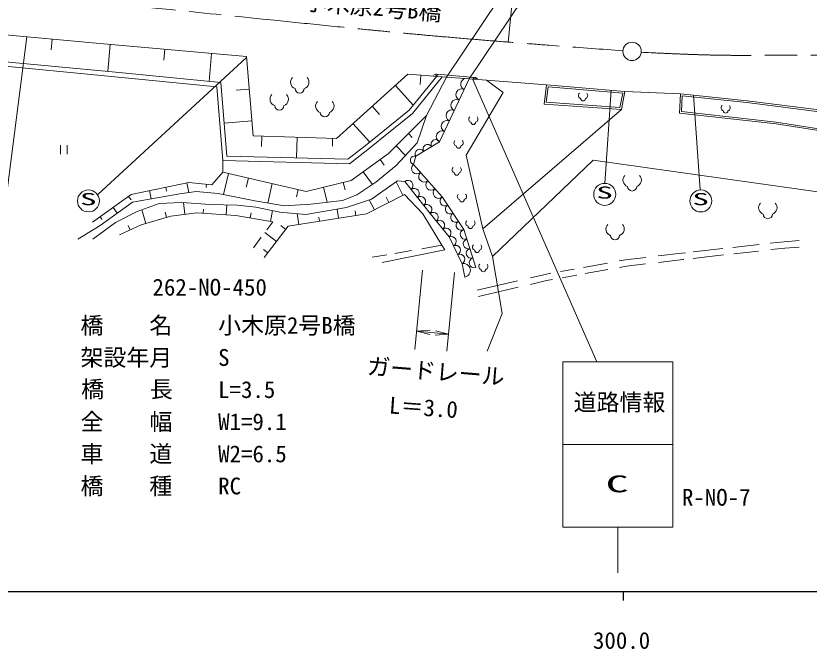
# Model space of a CAD drawing. Units: millimetres, scale not verified. Extents: x 40000 to 680000, y 20000 to 380000.
# Drawn here: x 301816 to 388290, y 198715 to 267716 of the extents above; entities that cross this region are included whole.
import ezdxf
from ezdxf.enums import TextEntityAlignment as Align

# ---------------------------------------------------------------- set-up
doc = ezdxf.new("R2010")
doc.units = ezdxf.units.MM
doc.header["$LTSCALE"] = 1000
doc.linetypes.add('CHAIN', pattern=[18.5, 12, -1.5, 3.5, -1.5])
for name, color, linetype, lineweight in [('M-BGD', 7, 'Continuous', 13), ('M-BMK', 2, 'CHAIN', 13), ('M-BMK-SRVR', 3, 'Continuous', 13), ('M-STR-HTXT', 7, 'Continuous', 13), ('M-STR-STR1', 1, 'Continuous', 13), ('M-STR-STR3', 7, 'Continuous', 13), ('M-STR-STRC', 7, 'Continuous', 13), ('M-TTL-BAND', 7, 'Continuous', 25)]:
    doc.layers.add(name, color=color, linetype=linetype, lineweight=lineweight)
doc.styles.add('ＭＳ ゴシック', font='')
doc.styles.get('ＭＳ ゴシック').set_extended_font_data('MS Gothic')

# ---------------------------------------------------------------- blocks, each defined once
blk = doc.blocks.new('open_arrow')
at = {"color": 0, "linetype": 'Continuous', "lineweight": -2}
blk.add_lwpolyline([(7.5, 1.25), (0, 0), (7.5, -1.25)], dxfattribs=at)

msp = doc.modelspace()

# ---------------------------------------------------------------- linework, layer by layer
at = {"layer": 'M-BGD'}
for p, q in [((285021, 267083), (310954, 264705)), ((312299, 261606), (276233, 265058)), ((305658, 264027), (305764, 265181)), ((310954, 264705), (326954, 263278)), ((312251, 261108), (276162, 264563)), ((311826, 261651), (312089, 264603)), ((317952, 262896), (318057, 264071)), ((322888, 260579), (323159, 263616)), ((326954, 263278), (327668, 254653)), ((324176, 260454), (312299, 261606)), ((336768, 254356), (344560, 261375)), ((344560, 261375), (348756, 261045)), ((345885, 260222), (345967, 261264)), ((347706, 261361), (351810, 261003)), ((323711, 259997), (312251, 261108)), ((324828, 252436), (324176, 260454)), ((347694, 261128), (344691, 257437)), ((348300, 261081), (345046, 257081)), ((348756, 261045), (346582, 256859)), ((348013, 253983), (351213, 260852)), ((351213, 260852), (359668, 260186)), ((354947, 259380), (353108, 260702)), ((324366, 251948), (323711, 259997)), ((325823, 259604), (327248, 259722)), ((345133, 257981), (343189, 260140)), ((359406, 258112), (359668, 260186)), ((359631, 258296), (359842, 259971)), ((359668, 260186), (368215, 259482)), ((359842, 259971), (367975, 259301)), ((368215, 259482), (367824, 257525)), ((374264, 259215), (368215, 259482)), ((350921, 252527), (354947, 259380)), ((367975, 259301), (367662, 257736)), ((374175, 257131), (374264, 259215)), ((374264, 259215), (381536, 258461)), ((374383, 257309), (374454, 258994)), ((374454, 258994), (381513, 258263)), ((341461, 256981), (340664, 257866)), ((367824, 257525), (359406, 258112)), ((367662, 257736), (359631, 258296)), ((381513, 258263), (391041, 257067)), ((381536, 258461), (391069, 257265)), ((344691, 257437), (339880, 253539)), ((345046, 257081), (340191, 253147)), ((346582, 256859), (342425, 252721)), ((346582, 256859), (345566, 253882)), ((367824, 257525), (352720, 244518)), ((384684, 255934), (374175, 257131)), ((384711, 256132), (374383, 257309)), ((324536, 256020), (327534, 256269)), ((340385, 253948), (338562, 255972)), ((393541, 254757), (384711, 256132)), ((393508, 254560), (384684, 255934)), ((327668, 254653), (336768, 254356)), ((328601, 253483), (328638, 254622)), ((332390, 252235), (332463, 254497)), ((336317, 253534), (336345, 254370)), ((345026, 254469), (344606, 254892)), ((306674, 252639), (306674, 253639)), ((307424, 253639), (307424, 252639)), ((339880, 253539), (338007, 252086)), ((344303, 252519), (343268, 253560)), ((345566, 253882), (343279, 251414)), ((345411, 252416), (348013, 253983)), ((340191, 253147), (338172, 251581)), ((342425, 252721), (338381, 249784)), ((352720, 244518), (350921, 252527)), ((338172, 251581), (324366, 251948)), ((324373, 250699), (324366, 251948)), ((338007, 252086), (324828, 252436)), ((341980, 251445), (341527, 252069)), ((345145, 251529), (345411, 252416)), ((364753, 252007), (353765, 241510)), ((405674, 246186), (364753, 252007)), ((343279, 251414), (341065, 249599)), ((348279, 247981), (345145, 251529)), ((324373, 250699), (323186, 249320)), ((333471, 248581), (324373, 250699)), ((324453, 248245), (324991, 250555)), ((326930, 249044), (327164, 250049)), ((340681, 249343), (339677, 250725)), ((320671, 249556), (314384, 248259)), ((320675, 248469), (320459, 249512)), ((323186, 249320), (320671, 249556)), ((322544, 248998), (322580, 249377)), ((329279, 247325), (329772, 249442)), ((338381, 249784), (333471, 248581)), ((337710, 248767), (337512, 249571)), ((341065, 249599), (338996, 248219)), ((340595, 247749), (343424, 249753)), ((343257, 249635), (344007, 248176)), ((343424, 249753), (344210, 249675)), ((344210, 249675), (346961, 246177)), ((314384, 248259), (310180, 245233)), ((319684, 248327), (314525, 247424)), ((316573, 247783), (316389, 248672)), ((318251, 248605), (318162, 249038)), ((321463, 248582), (319684, 248327)), ((323859, 248364), (321463, 248582)), ((327852, 247565), (323859, 248364)), ((332401, 247982), (332588, 248786)), ((335745, 247406), (335344, 249040)), ((338996, 248219), (337435, 247602)), ((344171, 248260), (340045, 246138)), ((346175, 246138), (344171, 248260)), ((314525, 247424), (311000, 244859)), ((314373, 247658), (314092, 248049)), ((317449, 247277), (319925, 247394)), ((319925, 247394), (322990, 247159)), ((320072, 247383), (320233, 246092)), ((331083, 247021), (327852, 247565)), ((337435, 247602), (333987, 247203)), ((337844, 246845), (340595, 247749)), ((340339, 247665), (340898, 246577)), ((342171, 247969), (342471, 247386)), ((350645, 244433), (348279, 247981)), ((312861, 246213), (312410, 246838)), ((315052, 246412), (317449, 247277)), ((315544, 246589), (315979, 245103)), ((322279, 246662), (322250, 246209)), ((322990, 247159), (325937, 247080)), ((324796, 247111), (324727, 246048)), ((325937, 247080), (327981, 246884)), ((327981, 246884), (330574, 246334)), ((329777, 246503), (329570, 245318)), ((333987, 247203), (331083, 247021)), ((333443, 246059), (337844, 246845)), ((336829, 246664), (336987, 245659)), ((338798, 246472), (338879, 245955)), ((311211, 245535), (311002, 245825)), ((312695, 245194), (315052, 246412)), ((318707, 245901), (315485, 244958)), ((318084, 246339), (318251, 245768)), ((321536, 246255), (318707, 245901)), ((325780, 245980), (321536, 246255)), ((329828, 245273), (325780, 245980)), ((327454, 246250), (327358, 245704)), ((330574, 246334), (333443, 246059)), ((340045, 246138), (331517, 244801)), ((332483, 246151), (332666, 244981)), ((334836, 245798), (334909, 245333)), ((348258, 242719), (346175, 246138)), ((346961, 246177), (349044, 243623)), ((311000, 244859), (308565, 243382)), ((310219, 243386), (312695, 245194)), ((315485, 244958), (313127, 243858)), ((314056, 244870), (314278, 244395)), ((331517, 244801), (328885, 241383)), ((329164, 244388), (329828, 245273)), ((330695, 244877), (331248, 244451)), ((328966, 244123), (330240, 243142)), ((351946, 240295), (350645, 244433)), ((352720, 244518), (353765, 241510)), ((327706, 242443), (328563, 243586)), ((349044, 243623), (350458, 240715)), ((385573, 243112), (384033, 242939)), ((387208, 243232), (385573, 243112)), ((328802, 242242), (329269, 241882)), ((341742, 240847), (348588, 242226)), ((343123, 241841), (344955, 242155)), ((346088, 242348), (348258, 242719)), ((348588, 242226), (348236, 242747)), ((378874, 242357), (375637, 241991)), ((382851, 242805), (379964, 242479)), ((385638, 242415), (384106, 242242)), ((387204, 242530), (385638, 242415)), ((340674, 241422), (342252, 241692)), ((353765, 241510), (354831, 235277)), ((370479, 241398), (368268, 241142)), ((374428, 241855), (371821, 241553)), ((374800, 241897), (374428, 241855)), ((378951, 241661), (375641, 241287)), ((382772, 242092), (380073, 241787)), ((350458, 240715), (350773, 239261)), ((366321, 240788), (363707, 240313)), ((368268, 241142), (367582, 241018)), ((368371, 240450), (367630, 240315)), ((370460, 240691), (368371, 240450)), ((374507, 241159), (371876, 240855)), ((374643, 241175), (374507, 241159)), ((359511, 239550), (357926, 239183)), ((360141, 239664), (359511, 239550)), ((362667, 240124), (361185, 239854)), ((366343, 240081), (363869, 239631)), ((356500, 238852), (352094, 237831)), ((359652, 238864), (357900, 238458)), ((360318, 238985), (359652, 238864)), ((362954, 239464), (361362, 239175)), ((356581, 238152), (352252, 237149)), ((354831, 235277), (353191, 231177))]:
    msp.add_line(p, q, dxfattribs=at)
for centre, radius, start, end in [((347662, 260863), 500, 85.01709, 130.01709), ((347706, 261361), 150, 175.01709, 355.01709), ((332484, 260495), 727, 135.79799, 252.27913), ((333041, 260495), 727, 287.72533, 44.20647), ((350946, 260279), 632, 105.97549, 245.0246), ((351810, 261003), 150, 175.01709, 355.01709), ((351767, 260505), 500, 40.01709, 85.01709), ((332762, 259803), 500, 180.00231, 0.00216), ((350413, 259134), 632, 65.0246, 245.0246), ((330250, 258634), 727, 135.79799, 252.27913), ((330807, 258634), 727, 287.72533, 44.20647), ((349879, 257989), 632, 65.0246, 245.0246), ((363508, 259038), 364, 135.79799, 252.27913), ((363648, 258692), 250, 180.00231, 0.00216), ((363787, 259038), 364, 287.72533, 44.20647), ((330529, 257941), 500, 180.00231, 0.00216), ((335213, 257890), 727, 135.79799, 252.27913), ((335771, 257890), 727, 287.72533, 44.20647), ((379056, 257711), 364, 135.79799, 252.27913), ((379334, 257711), 364, 287.72533, 44.20647), ((335492, 257197), 500, 180.00231, 0.00216), ((349346, 256845), 632, 65.0246, 245.0246), ((379195, 257365), 250, 180.00231, 0.00216), ((348813, 255700), 632, 65.0246, 245.0246), ((351549, 256466), 364, 135.79799, 252.27913), ((351688, 256120), 250, 180.00231, 0.00216), ((351828, 256466), 364, 287.72533, 44.20647), ((348280, 254555), 632, 65.0246, 245.0246), ((346712, 253199), 506, 31.06164, 211.06164), ((347579, 253721), 506, 31.06164, 211.06164), ((349937, 253886), 364, 135.79799, 252.27913), ((350076, 253540), 250, 180.00231, 0.00216), ((350215, 253886), 364, 287.72533, 44.20647), ((345845, 252677), 506, 31.06164, 211.06164), ((345278, 251972), 463, 73.30299, 253.30299), ((345537, 251085), 592, 131.45747, 311.45747), ((349736, 250944), 364, 135.79799, 252.27913), ((350014, 250944), 364, 287.72533, 44.20647), ((346321, 250198), 592, 131.45747, 311.45747), ((349875, 250597), 250, 180.00231, 0.00216), ((368715, 249826), 727, 135.79799, 252.27913), ((369272, 249826), 727, 287.72533, 44.20647), ((344554, 249237), 556, 308.18788, 128.18788), ((347104, 249311), 592, 131.45747, 311.45747), ((368994, 249133), 500, 180.00231, 0.00216), ((345241, 248363), 556, 308.18788, 128.18788), ((347888, 248424), 592, 131.45747, 311.45747), ((350300, 248042), 364, 135.79799, 252.27913), ((350578, 248042), 364, 287.72533, 44.20647), ((345929, 247489), 556, 308.18788, 128.18788), ((348575, 247538), 533, 123.6923, 303.6923), ((350439, 247695), 250, 180.00231, 0.00216), ((383507, 246810), 727, 135.79799, 252.27913), ((384064, 246810), 727, 287.72533, 44.20647), ((346617, 246615), 556, 308.18788, 128.18788), ((349166, 246651), 533, 123.6923, 303.6923), ((347308, 245752), 549, 309.19551, 129.19551), ((349758, 245764), 533, 123.6923, 303.6923), ((383785, 246117), 500, 180.00231, 0.00216), ((348002, 244900), 549, 309.19551, 129.19551), ((350349, 244877), 533, 123.6923, 303.6923), ((351227, 245139), 364, 135.79799, 252.27913), ((351366, 244793), 250, 180.00231, 0.00216), ((351506, 245139), 364, 287.72533, 44.20647), ((366854, 244491), 727, 135.79799, 252.27913), ((367411, 244491), 727, 287.72533, 44.20647), ((348696, 244049), 549, 309.19551, 129.19551), ((350807, 243916), 542, 107.44942, 287.44942), ((349279, 243139), 539, 295.94453, 115.94453), ((351132, 242881), 542, 107.44942, 287.44942), ((367133, 243798), 500, 180.00231, 0.00216), ((349751, 242169), 539, 295.94453, 115.94453), ((351458, 241847), 542, 107.44942, 287.44942), ((351953, 242519), 364, 135.79799, 252.27913), ((352092, 242173), 250, 180.00231, 0.00216), ((352231, 242519), 364, 287.72533, 44.20647), ((350223, 241200), 539, 295.94453, 115.94453), ((351783, 240812), 542, 107.44942, 287.44942), ((350616, 239988), 744, 282.2027, 102.2027), ((352638, 240423), 364, 135.79799, 252.27913), ((352917, 240423), 364, 287.72533, 44.20647), ((352777, 240077), 250, 180.00231, 0.00216)]:
    msp.add_arc(centre, radius, start, end, dxfattribs=at)
at = {"layer": 'M-BMK'}
for points, knots in [([(270477, 273415), (272404, 273224), (274331, 273032), (276258, 272833), (279951, 272452), (283641, 272041), (287332, 271640), (300677, 270190), (314036, 268870), (327390, 267503), (334367, 266789), (341343, 266062), (348330, 265449), (352594, 265076), (356862, 264744), (361131, 264423), (363415, 264251), (365699, 264081), (367984, 263912)], [0, 0, 0, 0, 1, 1, 1, 2, 2, 2, 3, 3, 3, 4, 4, 4, 5, 5, 5, 6, 6, 6, 6]), ([(369984, 263751), (372846, 263613), (375707, 263476), (378571, 263430), (381570, 263382), (384570, 263436), (387570, 263431), (389119, 263428), (390666, 263410), (392214, 263410), (392472, 263411), (392730, 263411), (392988, 263413), (393246, 263414), (393504, 263416), (393762, 263419), (394020, 263422), (394278, 263426), (394536, 263431), (394820, 263436), (395103, 263443), (395387, 263452), (395434, 263453), (395481, 263455), (395529, 263456), (395560, 263457), (395592, 263458), (395623, 263459), (395628, 263460), (395634, 263460), (395639, 263460), (395644, 263460), (395649, 263460), (395655, 263460), (395660, 263461), (395665, 263461), (395670, 263461), (395679, 263461), (395687, 263461), (395696, 263462), (395704, 263462), (395712, 263462), (395721, 263462), (395796, 263464), (395872, 263460), (395948, 263455)], [0, 0, 0, 0, 1, 1, 1, 2, 2, 2, 3, 3, 3, 4, 4, 4, 5, 5, 5, 6, 6, 6, 7, 7, 7, 8, 8, 8, 9, 9, 9, 10, 10, 10, 11, 11, 11, 12, 12, 12, 13, 13, 13, 14, 14, 14, 15, 15, 15, 15])]:
    msp.add_open_spline(points, degree=3, knots=knots, dxfattribs=at)
at = {"layer": 'M-BMK-SRVR'}
msp.add_circle((368989, 263850), 1000, dxfattribs=at)
at = {"layer": 'M-STR-HTXT'}
msp.add_line((355498, 264824), (361028, 322690), dxfattribs=at)
at = {"layer": 'M-STR-STR1'}
for p, q in [((354614, 269786), (348756, 261045)), ((357118, 269662), (351213, 260852)), ((348756, 261045), (351213, 260852))]:
    msp.add_line(p, q, dxfattribs=at)
at = {"layer": 'M-STR-STR3'}
for p, q in [((353108, 260702), (351685, 260810)), ((346154, 240025), (345312, 231348)), ((348810, 231192), (349640, 239741)), ((348989, 233036), (345509, 233374))]:
    msp.add_line(p, q, dxfattribs=at)
at = {"layer": 'M-STR-STRC'}
for p, q in [((299936, 241603), (303013, 265433)), ((310741, 248237), (326922, 263160)), ((365136, 230012), (351629, 260767)), ((366005, 249468), (366716, 259606)), ((376401, 248753), (375692, 259067)), ((361430, 212012), (361429, 230012)), ((373429, 230012), (361429, 230012)), ((373430, 212012), (373429, 230012)), ((373430, 221012), (361430, 221012)), ((373430, 212012), (361430, 212012)), ((367430, 207012), (367430, 212012))]:
    msp.add_line(p, q, dxfattribs=at)
for centre in [(366010, 248268), (309731, 247558), (376485, 247556)]:
    msp.add_circle(centre, 1200, dxfattribs=at)
at = {"layer": 'M-TTL-BAND'}
for p, q in [((40000, 205000), (579000, 205000)), ((368000, 205000), (368000, 204000))]:
    msp.add_line(p, q, dxfattribs=at)

# ---------------------------------------------------------------- block references
at = {"layer": 'M-STR-STR3', "xscale": 193, "yscale": 193}
for p, rotation in [((345509, 233374), 354.5), ((348989, 233036), 174.5)]:
    msp.add_blockref('open_arrow', p, dxfattribs=dict(at, rotation=rotation))

# ---------------------------------------------------------------- texts
at = {"layer": 'M-STR-STR1', "style": 'ＭＳ ゴシック'}
for s, rotation, p in [('小木原2号B橋', 355.294, (333159, 267844)), ('262-NO-450', 0.002, (316709, 236685)), ('橋\u3000\u3000名', 0.002, (308865, 232526)), ('小木原2号B橋', 0.002, (323865, 232526)), ('架設年月', 0.002, (308865, 229026)), ('S', 0.002, (323865, 229026)), ('橋\u3000  長', 0.002, (308933, 225577)), ('L=3.5', 0.002, (323865, 225526)), ('全\u3000\u3000幅', 0.002, (308865, 222026)), ('W1=9.1', 0.002, (323865, 222026)), ('車\u3000\u3000道', 0.002, (308865, 218526)), ('W2=6.5', 0.002, (323865, 218526)), ('橋\u3000\u3000種', 0.002, (308866, 215026)), ('RC', 0.002, (323866, 215026))]:
    msp.add_text(s, height=1833, rotation=rotation, dxfattribs=at).set_placement(p, align=Align.BOTTOM_LEFT)
at = {"layer": 'M-STR-STR3', "style": 'ＭＳ ゴシック'}
for s, rotation, p in [('ガードレール', 355.382, (340010, 228129)), ('L＝3.0', 356.018, (342421, 223849))]:
    msp.add_text(s, height=1833, rotation=rotation, dxfattribs=at).set_placement(p, align=Align.BOTTOM_LEFT)
at = {"layer": 'M-STR-STRC', "style": 'ＭＳ ゴシック', "width": 2}
for s, height, p in [('S', 1320, (365091, 247405)), ('S', 1320, (308813, 246695)), ('S', 1320, (375567, 246693)), ('C', 1833, (366115, 215254))]:
    msp.add_text(s, height=height, rotation=0.002, dxfattribs=at).set_placement(p, align=Align.BOTTOM_LEFT)
at = {"layer": 'M-STR-STRC', "style": 'ＭＳ ゴシック'}
for s, p in [('道路情報', (362618, 224145)), ('R-NO-7', (374422, 213792))]:
    msp.add_text(s, height=1833, rotation=0.002, dxfattribs=at).set_placement(p, align=Align.BOTTOM_LEFT)
at = {"layer": 'M-TTL-BAND', "style": 'ＭＳ ゴシック'}
msp.add_text('300.0', height=1833, dxfattribs=at).set_placement((367844, 198195), align=Align.BOTTOM_CENTER)

doc.saveas('drawing.dxf')
